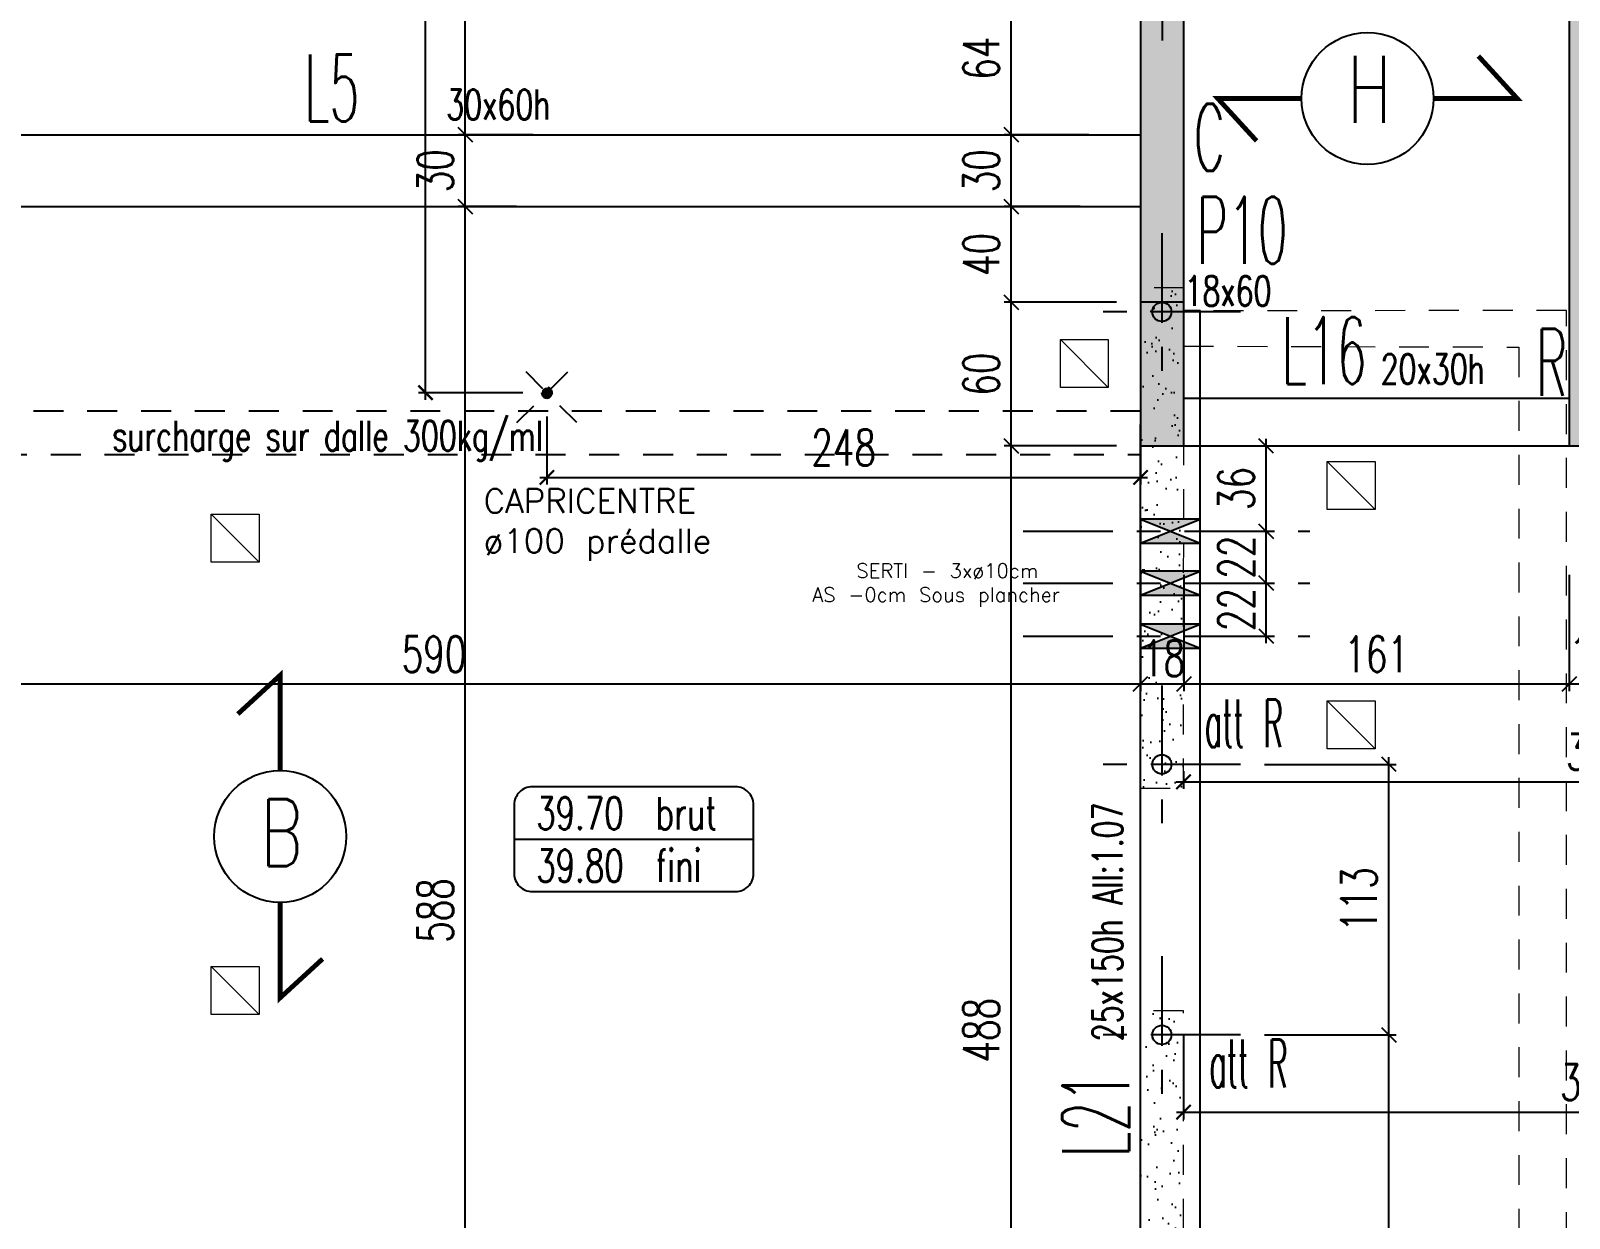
# Model space of a CAD drawing. Extents: x 308 to 787, y -199 to -146.
# Drawn here: x 363.32 to 369.74, y -172.58 to -167.62 of the extents above; entities that cross this region are included whole.
import ezdxf
from ezdxf.enums import TextEntityAlignment as Align

# ---------------------------------------------------------------- set-up
doc = ezdxf.new("R2010")
doc.units = 0
doc.header["$LTSCALE"] = 0.5
doc.header["$MEASUREMENT"] = 0
for name, pattern in [('AXES2', [1.125, 0.75, -0.125, 0.125, -0.125]), ('CACHE', [0.375, 0.25, -0.125]), ('CONTINU', [0]), ('DISCONTINU2', [0.375, 0.25, -0.125])]:
    doc.linetypes.add(name, pattern=pattern)
doc.layers.get('0').update_dxf_attribs({"linetype": 'CONTINUOUS'})
doc.layers.get('DEFPOINTS').update_dxf_attribs({"linetype": 'CONTINUOUS'})
doc.layers.add('00 - RESERVATIONS SPEC Plombier', color=90, linetype='CONTINUOUS', lineweight=20)
for name, color, linetype in [('_ SERTI RESERVATION', 210, 'CACHE'), ('AXES', 6, 'AXES2'), ('COTATION', 7, 'CONTINUOUS'), ('ELFOATTR', 7, 'CONTINUOUS'), ('HABILLAGE', 7, 'CONTINUOUS'), ('MURS', 3, 'CONTINUOUS'), ('PLANCHER', 7, 'CONTINUOUS'), ('POCHAGE', 254, 'CONTINUOUS'), ('POTEAUX', 1, 'CONTINUOUS'), ('POUTRES', 2, 'CONTINUOUS'), ('RAID', 1, 'CONTINUOUS'), ('RDC', 7, 'DISCONTINU2'), ('REPERAGE', 4, 'CONTINUOUS'), ('REPERE-CHAI', 4, 'CONTINUOUS'), ('REPERE-POT', 4, 'CONTINUOUS'), ('REPERE-POUT', 4, 'CONTINUOUS'), ('REPERE-RAID', 4, 'CONTINUOUS'), ('TPFI cloisonsSAAD', 4, 'CONTINUOUS')]:
    doc.layers.add(name, color=color, linetype=linetype)
doc.styles.add('ROMANS8', font='romans.shx', dxfattribs={"width": 0.7})
doc.styles.get("Standard").update_dxf_attribs({"font": 'txt.shx'})
doc.dimstyles.new('COT50 cm', dxfattribs={"dimtxt": 0.15, "dimasz": 0.06, "dimexe": 0.03, "dimexo": 0.1, "dimgap": 0.05, "dimtad": 1, "dimdec": 0, "dimlfac": 100, "dimzin": 0, "dimdsep": 46, "dimtxsty": 'ROMANS8', "dimblk1": 'OBLIQUE', "dimblk2": 'OBLIQUE', "dimsah": 1, "dimcen": 0.03, "dimdle": 0.03, "dimclrt": 1, "dimadec": 0, "dimazin": 0, "dimtfac": 1, "dimtdec": 0, "dimtmove": 0, "dimatfit": 3, "dimfxl": 0, "dimtolj": 1, "dimtzin": 0, "dimlwd": -1, "dimlwe": -1, "dimarcsym": 0})
pattern_1 = [(37.5, (-513.79323, 160.44126), (-0.004409535, 0.134877664), [0, -0.1064, 0, -0.119, 0, -0.11375]), (7.5, (-513.79323, 160.44126), (0.12388437, 0.197550225), [0, -0.0574, 0, -0.0959, 0, -0.03675]), (327.5, (-513.87933, 160.44126), (0.21798993, 0.000396134), [0, -0.035, 0, -0.126, 0, -0.1645]), (317.5, (-513.87933, 160.44126), (0.21042886, 0.06143729), [0, -0.0175, 0, -0.0826, 0, -0.0945])]

# ---------------------------------------------------------------- blocks, each defined once
blk = doc.blocks.new('139')
at = {"layer": 'HABILLAGE', "color": 7}
blk.add_line((-0.6648, 0), (0.6648, 0), dxfattribs=at)
at = {"layer": 'HABILLAGE'}
blk.add_lwpolyline([(-0.5648, -0.291), (0.5648, -0.291, 0.414214), (0.6648, -0.191), (0.6648, 0.191, 0.414214), (0.5648, 0.291), (-0.5648, 0.291, 0.414214), (-0.6648, 0.191), (-0.6648, -0.191, 0.414214)], format="xyb", close=True, dxfattribs=at)
at = {"layer": 'HABILLAGE', "color": 1, "width": 0.7}
for s, p in [('brut', (0.1215, 0.054)), ('fini', (0.1215, -0.237))]:
    blk.add_text(s, height=0.18, dxfattribs=at).set_placement(p)
for tag, p in [('NIVBRUT', (-0.5425, 0.054)), ('NIVFINI', (-0.5425, -0.237))]:
    blk.add_attdef(tag, p, '', height=0.18, dxfattribs=at)
blk = doc.blocks.new('_Oblique')
at = {"layer": 'COTATION', "color": 0, "lineweight": -2}
blk.add_line((-0.5, -0.5), (0.5, 0.5), dxfattribs=at)
blk = doc.blocks.new('*D287')
at = {"layer": 'COTATION', "color": 0, "transparency": 16777216}
for p, q in [((365.1315, -174.2623), (365.1315, -168.3213)), ((365.3457, -168.3513), (365.1015, -168.3513)), ((365.4414, -174.2323), (365.1015, -174.2323))]:
    blk.add_line(p, q, dxfattribs=at)
at = {"layer": 'DEFPOINTS', "color": 0, "transparency": 16777216}
for p in [(365.1315, -168.3513), (365.4457, -168.3513), (365.5414, -174.2323)]:
    blk.add_point(p, dxfattribs=at)
at = {"layer": 'COTATION', "color": 0, "transparency": 16777216, "xscale": 0.06, "yscale": 0.06, "zscale": 0.06}
for p, rotation in [((365.1315, -168.3513), 90), ((365.1315, -174.2323), 270)]:
    blk.add_blockref('_Oblique', p, dxfattribs=dict(at, rotation=rotation))
at = {"layer": 'COTATION', "color": 1, "transparency": 16777216, "insert": (365.0065, -171.2918), "char_height": 0.15, "attachment_point": 5, "rotation": 90, "style": 'ROMANS8'}
blk.add_mtext('\\A1;588', dxfattribs=at)
blk = doc.blocks.new('*D288')
at = {"layer": 'COTATION', "color": 0, "transparency": 16777216}
for p, q in [((365.1315, -168.3813), (365.1315, -168.0213)), ((365.4152, -168.0513), (365.1015, -168.0513)), ((365.3457, -168.3513), (365.1015, -168.3513))]:
    blk.add_line(p, q, dxfattribs=at)
at = {"layer": 'DEFPOINTS', "color": 0, "transparency": 16777216}
for p in [(365.1315, -168.0513), (365.5152, -168.0513), (365.4457, -168.3513)]:
    blk.add_point(p, dxfattribs=at)
at = {"layer": 'COTATION', "color": 0, "transparency": 16777216, "xscale": 0.06, "yscale": 0.06, "zscale": 0.06}
for p, rotation in [((365.1315, -168.0513), 90), ((365.1315, -168.3513), 270)]:
    blk.add_blockref('_Oblique', p, dxfattribs=dict(at, rotation=rotation))
at = {"layer": 'COTATION', "color": 1, "transparency": 16777216, "insert": (365.0065, -168.2013), "char_height": 0.15, "attachment_point": 5, "rotation": 90, "style": 'ROMANS8'}
blk.add_mtext('\\A1;30', dxfattribs=at)
blk = doc.blocks.new('*D289')
at = {"layer": 'COTATION', "color": 0, "transparency": 16777216}
for p, q in [((365.4418, -162.8513), (365.1015, -162.8513)), ((365.1315, -168.0813), (365.1315, -162.8213)), ((365.4152, -168.0513), (365.1015, -168.0513))]:
    blk.add_line(p, q, dxfattribs=at)
at = {"layer": 'DEFPOINTS', "color": 0, "transparency": 16777216}
for p in [(365.1315, -162.8513), (365.5418, -162.8513), (365.5152, -168.0513)]:
    blk.add_point(p, dxfattribs=at)
at = {"layer": 'COTATION', "color": 0, "transparency": 16777216, "xscale": 0.06, "yscale": 0.06, "zscale": 0.06}
for p, rotation in [((365.1315, -162.8513), 90), ((365.1315, -168.0513), 270)]:
    blk.add_blockref('_Oblique', p, dxfattribs=dict(at, rotation=rotation))
at = {"layer": 'COTATION', "color": 1, "transparency": 16777216, "insert": (365.0065, -165.4513), "char_height": 0.15, "attachment_point": 5, "rotation": 90, "style": 'ROMANS8'}
blk.add_mtext('\\A1;520', dxfattribs=at)
blk = doc.blocks.new('*D294')
at = {"layer": 'COTATION', "color": 0, "transparency": 16777216}
for p, q in [((368.471, -171.8113), (369.0207, -171.8113)), ((368.9907, -175.0261), (368.9907, -171.7813)), ((368.4709, -174.9961), (369.0207, -174.9961))]:
    blk.add_line(p, q, dxfattribs=at)
at = {"layer": 'DEFPOINTS', "color": 0, "transparency": 16777216}
for p in [(368.371, -171.8113), (368.9907, -171.8113), (368.3709, -174.9961)]:
    blk.add_point(p, dxfattribs=at)
at = {"layer": 'COTATION', "color": 0, "transparency": 16777216, "xscale": 0.06, "yscale": 0.06, "zscale": 0.06}
for p, rotation in [((368.9907, -171.8113), 90), ((368.9907, -174.9961), 270)]:
    blk.add_blockref('_Oblique', p, dxfattribs=dict(at, rotation=rotation))
at = {"layer": 'COTATION', "color": 1, "transparency": 16777216, "insert": (368.8657, -173.4037), "char_height": 0.15, "attachment_point": 5, "rotation": 90, "style": 'ROMANS8'}
blk.add_mtext('\\A1;318', dxfattribs=at)
blk = doc.blocks.new('*D295')
at = {"layer": 'COTATION', "color": 0, "transparency": 16777216}
for p, q in [((368.9907, -171.8413), (368.9907, -170.6513)), ((368.471, -170.6813), (369.0207, -170.6813)), ((368.471, -171.8113), (369.0207, -171.8113))]:
    blk.add_line(p, q, dxfattribs=at)
at = {"layer": 'DEFPOINTS', "color": 0, "transparency": 16777216}
for p in [(368.371, -170.6813), (368.9907, -170.6813), (368.371, -171.8113)]:
    blk.add_point(p, dxfattribs=at)
at = {"layer": 'COTATION', "color": 0, "transparency": 16777216, "xscale": 0.06, "yscale": 0.06, "zscale": 0.06}
for p, rotation in [((368.9907, -170.6813), 90), ((368.9907, -171.8113), 270)]:
    blk.add_blockref('_Oblique', p, dxfattribs=dict(at, rotation=rotation))
at = {"layer": 'COTATION', "color": 1, "transparency": 16777216, "insert": (368.8657, -171.2463), "char_height": 0.15, "attachment_point": 5, "rotation": 90, "style": 'ROMANS8'}
blk.add_mtext('\\A1;113', dxfattribs=at)
blk = doc.blocks.new('*D297')
at = {"layer": 'COTATION', "color": 0, "transparency": 16777216}
for p, q in [((367.8524, -169.3513), (367.3824, -169.3513)), ((367.4124, -174.2624), (367.4124, -169.3213)), ((367.8525, -174.2324), (367.3824, -174.2324))]:
    blk.add_line(p, q, dxfattribs=at)
at = {"layer": 'DEFPOINTS', "color": 0, "transparency": 16777216}
for p in [(367.4124, -169.3513), (367.9524, -169.3513), (367.9525, -174.2324)]:
    blk.add_point(p, dxfattribs=at)
at = {"layer": 'COTATION', "color": 0, "transparency": 16777216, "xscale": 0.06, "yscale": 0.06, "zscale": 0.06}
for p, rotation in [((367.4124, -169.3513), 90), ((367.4124, -174.2324), 270)]:
    blk.add_blockref('_Oblique', p, dxfattribs=dict(at, rotation=rotation))
at = {"layer": 'COTATION', "color": 1, "transparency": 16777216, "insert": (367.2874, -171.7918), "char_height": 0.15, "attachment_point": 5, "rotation": 90, "style": 'ROMANS8'}
blk.add_mtext('\\A1;488', dxfattribs=at)
blk = doc.blocks.new('*D298')
at = {"layer": 'COTATION', "color": 0, "transparency": 16777216}
for p, q in [((367.4124, -169.3813), (367.4124, -168.7212)), ((367.8523, -168.7512), (367.3824, -168.7512)), ((367.8524, -169.3513), (367.3824, -169.3513))]:
    blk.add_line(p, q, dxfattribs=at)
at = {"layer": 'DEFPOINTS', "color": 0, "transparency": 16777216}
for p in [(367.4124, -168.7512), (367.9523, -168.7512), (367.9524, -169.3513)]:
    blk.add_point(p, dxfattribs=at)
at = {"layer": 'COTATION', "color": 0, "transparency": 16777216, "xscale": 0.06, "yscale": 0.06, "zscale": 0.06}
for p, rotation in [((367.4124, -168.7512), 90), ((367.4124, -169.3513), 270)]:
    blk.add_blockref('_Oblique', p, dxfattribs=dict(at, rotation=rotation))
at = {"layer": 'COTATION', "color": 1, "transparency": 16777216, "insert": (367.2874, -169.0512), "char_height": 0.15, "attachment_point": 5, "rotation": 90, "style": 'ROMANS8'}
blk.add_mtext('\\A1;60', dxfattribs=at)
blk = doc.blocks.new('*D299')
at = {"layer": 'COTATION', "color": 0, "transparency": 16777216}
for p, q in [((367.4124, -168.7812), (367.4124, -168.3213)), ((367.7008, -168.3513), (367.3824, -168.3513)), ((367.8523, -168.7512), (367.3824, -168.7512))]:
    blk.add_line(p, q, dxfattribs=at)
at = {"layer": 'DEFPOINTS', "color": 0, "transparency": 16777216}
for p in [(367.4124, -168.3513), (367.8008, -168.3513), (367.9523, -168.7512)]:
    blk.add_point(p, dxfattribs=at)
at = {"layer": 'COTATION', "color": 0, "transparency": 16777216, "xscale": 0.06, "yscale": 0.06, "zscale": 0.06}
for p, rotation in [((367.4124, -168.3513), 90), ((367.4124, -168.7512), 270)]:
    blk.add_blockref('_Oblique', p, dxfattribs=dict(at, rotation=rotation))
at = {"layer": 'COTATION', "color": 1, "transparency": 16777216, "insert": (367.2874, -168.5513), "char_height": 0.15, "attachment_point": 5, "rotation": 90, "style": 'ROMANS8'}
blk.add_mtext('\\A1;40', dxfattribs=at)
blk = doc.blocks.new('*D300')
at = {"layer": 'COTATION', "color": 0, "transparency": 16777216}
for p, q in [((367.4124, -168.3813), (367.4124, -168.0213)), ((367.7361, -168.0513), (367.3824, -168.0513)), ((367.7008, -168.3513), (367.3824, -168.3513))]:
    blk.add_line(p, q, dxfattribs=at)
at = {"layer": 'DEFPOINTS', "color": 0, "transparency": 16777216}
for p in [(367.4124, -168.0513), (367.8361, -168.0513), (367.8008, -168.3513)]:
    blk.add_point(p, dxfattribs=at)
at = {"layer": 'COTATION', "color": 0, "transparency": 16777216, "xscale": 0.06, "yscale": 0.06, "zscale": 0.06}
for p, rotation in [((367.4124, -168.0513), 90), ((367.4124, -168.3513), 270)]:
    blk.add_blockref('_Oblique', p, dxfattribs=dict(at, rotation=rotation))
at = {"layer": 'COTATION', "color": 1, "transparency": 16777216, "insert": (367.2874, -168.2013), "char_height": 0.15, "attachment_point": 5, "rotation": 90, "style": 'ROMANS8'}
blk.add_mtext('\\A1;30', dxfattribs=at)
blk = doc.blocks.new('*D301')
at = {"layer": 'COTATION', "color": 0, "transparency": 16777216}
for p, q in [((367.4124, -168.0813), (367.4124, -167.3813)), ((367.6139, -167.4113), (367.3824, -167.4113)), ((367.7361, -168.0513), (367.3824, -168.0513))]:
    blk.add_line(p, q, dxfattribs=at)
at = {"layer": 'DEFPOINTS', "color": 0, "transparency": 16777216}
for p in [(367.4124, -167.4113), (367.7139, -167.4113), (367.8361, -168.0513)]:
    blk.add_point(p, dxfattribs=at)
at = {"layer": 'COTATION', "color": 0, "transparency": 16777216, "xscale": 0.06, "yscale": 0.06, "zscale": 0.06}
for p, rotation in [((367.4124, -167.4113), 90), ((367.4124, -168.0513), 270)]:
    blk.add_blockref('_Oblique', p, dxfattribs=dict(at, rotation=rotation))
at = {"layer": 'COTATION', "color": 1, "transparency": 16777216, "insert": (367.2874, -167.7313), "char_height": 0.15, "attachment_point": 5, "rotation": 90, "style": 'ROMANS8'}
blk.add_mtext('\\A1;64', dxfattribs=at)
blk = doc.blocks.new('*D566')
at = {"layer": 'COTATION', "color": 0, "transparency": 16777216}
for p, q in [((369.9248, -169.7093), (369.9248, -170.376)), ((369.7439, -169.8894), (369.7439, -170.376)), ((369.9548, -170.346), (369.7139, -170.346))]:
    blk.add_line(p, q, dxfattribs=at)
at = {"layer": 'DEFPOINTS', "color": 0, "transparency": 16777216}
for p in [(369.9248, -169.6093), (369.7439, -169.7894), (369.7439, -170.346)]:
    blk.add_point(p, dxfattribs=at)
at = {"layer": 'COTATION', "color": 0, "transparency": 16777216, "xscale": 0.06, "yscale": 0.06, "zscale": 0.06, "rotation": 180}
blk.add_blockref('_Oblique', (369.7439, -170.346), dxfattribs=at)
at = {"layer": 'COTATION', "color": 0, "transparency": 16777216, "xscale": 0.06, "yscale": 0.06, "zscale": 0.06}
blk.add_blockref('_Oblique', (369.9248, -170.346), dxfattribs=at)
at = {"layer": 'COTATION', "color": 1, "transparency": 16777216, "insert": (369.8344, -170.221), "char_height": 0.15, "attachment_point": 5, "style": 'ROMANS8'}
blk.add_mtext('\\A1;18', dxfattribs=at)
blk = doc.blocks.new('*D567')
at = {"layer": 'COTATION', "color": 0, "transparency": 16777216}
for p, q in [((368.1344, -169.8896), (368.1344, -170.376)), ((369.7439, -169.8894), (369.7439, -170.376)), ((369.7739, -170.346), (368.1044, -170.346))]:
    blk.add_line(p, q, dxfattribs=at)
at = {"layer": 'DEFPOINTS', "color": 0, "transparency": 16777216}
for p in [(368.1344, -169.7896), (369.7439, -169.7894), (368.1344, -170.346)]:
    blk.add_point(p, dxfattribs=at)
at = {"layer": 'COTATION', "color": 0, "transparency": 16777216, "xscale": 0.06, "yscale": 0.06, "zscale": 0.06, "rotation": 180}
blk.add_blockref('_Oblique', (368.1344, -170.346), dxfattribs=at)
at = {"layer": 'COTATION', "color": 0, "transparency": 16777216, "xscale": 0.06, "yscale": 0.06, "zscale": 0.06}
blk.add_blockref('_Oblique', (369.7439, -170.346), dxfattribs=at)
at = {"layer": 'COTATION', "color": 1, "transparency": 16777216, "insert": (368.9392, -170.221), "char_height": 0.15, "attachment_point": 5, "style": 'ROMANS8'}
blk.add_mtext('\\A1;161', dxfattribs=at)
blk = doc.blocks.new('*D568')
at = {"layer": 'COTATION', "color": 0, "transparency": 16777216}
for p, q in [((367.9522, -169.8896), (367.9522, -170.376)), ((368.1344, -169.8896), (368.1344, -170.376)), ((368.1644, -170.346), (367.9222, -170.346))]:
    blk.add_line(p, q, dxfattribs=at)
at = {"layer": 'DEFPOINTS', "color": 0, "transparency": 16777216}
for p in [(367.9522, -169.7896), (368.1344, -169.7896), (367.9522, -170.346)]:
    blk.add_point(p, dxfattribs=at)
at = {"layer": 'COTATION', "color": 0, "transparency": 16777216, "xscale": 0.06, "yscale": 0.06, "zscale": 0.06, "rotation": 180}
blk.add_blockref('_Oblique', (367.9522, -170.346), dxfattribs=at)
at = {"layer": 'COTATION', "color": 0, "transparency": 16777216, "xscale": 0.06, "yscale": 0.06, "zscale": 0.06}
blk.add_blockref('_Oblique', (368.1344, -170.346), dxfattribs=at)
at = {"layer": 'COTATION', "color": 1, "transparency": 16777216, "insert": (368.0485, -170.2383), "char_height": 0.15, "attachment_point": 5, "style": 'ROMANS8'}
blk.add_mtext('\\A1;18', dxfattribs=at)
blk = doc.blocks.new('*D569')
at = {"layer": 'COTATION', "color": 0, "transparency": 16777216}
for p, q in [((362.0496, -169.346), (362.0496, -170.376)), ((367.9522, -169.8896), (367.9522, -170.376)), ((367.9822, -170.346), (362.0196, -170.346))]:
    blk.add_line(p, q, dxfattribs=at)
at = {"layer": 'DEFPOINTS', "color": 0, "transparency": 16777216}
for p in [(362.0496, -168.3513), (367.9522, -169.7896), (362.0496, -170.346)]:
    blk.add_point(p, dxfattribs=at)
at = {"layer": 'COTATION', "color": 0, "transparency": 16777216, "xscale": 0.06, "yscale": 0.06, "zscale": 0.06, "rotation": 180}
blk.add_blockref('_Oblique', (362.0496, -170.346), dxfattribs=at)
at = {"layer": 'COTATION', "color": 0, "transparency": 16777216, "xscale": 0.06, "yscale": 0.06, "zscale": 0.06}
blk.add_blockref('_Oblique', (367.9522, -170.346), dxfattribs=at)
at = {"layer": 'COTATION', "color": 1, "transparency": 16777216, "insert": (365.0009, -170.221), "char_height": 0.15, "attachment_point": 5, "style": 'ROMANS8'}
blk.add_mtext('\\A1;590', dxfattribs=at)
blk = doc.blocks.new('A$C6B096A38')
at = {"layer": 'POCHAGE'}
h = blk.add_hatch(dxfattribs=at)
h.set_pattern_fill('AR-SAND', color=0, scale=0.07)
h.set_pattern_definition(pattern_1)
h.paths.add_polyline_path([(22.0382, -8.25), (21.8564, -8.25), (21.8563, -8.945), (21.8563, -10.34), (22.0363, -10.34)])
h = blk.add_hatch(dxfattribs=at)
h.set_pattern_fill('AR-SAND', color=0, scale=0.07)
h.set_pattern_definition(pattern_1)
h.paths.add_polyline_path([(22.0363, -11.27), (21.8563, -11.27), (21.856, -14.6548), (22.0363, -14.6548)])
at = {"layer": 'AXES', "color": 1}
for p, q in [((21.9469, -6.6411), (21.9469, -7.2989)), ((21.9463, -8.0211), (21.9463, -8.6789)), ((22.2751, -8.35), (21.6174, -8.35)), ((21.9463, -9.9111), (21.9463, -10.5689)), ((22.2752, -10.24), (21.6174, -10.24)), ((21.9463, -11.0411), (21.9463, -11.6989)), ((22.2752, -11.37), (21.6174, -11.37))]:
    blk.add_line(p, q, dxfattribs=at)
at = {"layer": 'RAID'}
for centre in [(21.9463, -8.35), (21.9463, -10.24), (21.9463, -11.37)]:
    blk.add_circle(centre, 0.04, dxfattribs=at)
at = {"layer": 'RDC', "linetype": 'CACHE', "lineweight": 15}
for points in [[(22.0363, -10.34), (22.0382, -8.25), (21.8564, -8.25), (21.8563, -8.945), (21.8563, -10.34)], [(21.856, -14.6548), (22.0363, -14.6548), (22.0363, -11.27), (21.8563, -11.27)]]:
    blk.add_lwpolyline(points, close=True, dxfattribs=at)
blk = doc.blocks.new('Ldouille')
h = blk.add_hatch(color=256)
h.dxf.hatch_style = 1
h.paths.add_polyline_path([(8.8, 0, 1), (-8.8, 0, 1)])
for p, q in [((-50, 50), (50, -50)), ((50, 50), (-50, -50))]:
    blk.add_line(p, q)
blk.add_circle((0, 0), 8.82)
at = {"layer": 'ELFOATTR', "flags": 11}
for tag, p in [('LUM', (45.3, -4.4, 0)), ('NOM', (45.3, -21.2, 0))]:
    blk.add_attdef(tag, p, '', height=10, dxfattribs=at)
blk = doc.blocks.new('_ArchTick')
at = {"color": 0, "linetype": 'ByBlock', "const_width": 0.15}
blk.add_lwpolyline([(-0.5, -0.5), (0.5, 0.5)], dxfattribs=at)
blk = doc.blocks.new('*D1075')
at = {"layer": '_ SERTI RESERVATION', "color": 0, "linetype": 'CONTINU', "transparency": 16777216}
for p, q in [((365.3724, -162.8513), (364.9355, -162.8513)), ((364.9655, -169.1588), (364.9655, -162.8213)), ((365.3724, -169.1288), (364.9355, -169.1288))]:
    blk.add_line(p, q, dxfattribs=at)
at = {"layer": 'DEFPOINTS', "color": 0, "linetype": 'CONTINU', "transparency": 16777216}
for p in [(364.9655, -162.8513), (365.4724, -162.8513), (365.4724, -169.1288)]:
    blk.add_point(p, dxfattribs=at)
at = {"layer": '_ SERTI RESERVATION', "color": 0, "linetype": 'CONTINU', "transparency": 16777216, "xscale": 0.06, "yscale": 0.06, "zscale": 0.06}
for p, rotation in [((364.9655, -162.8513), 90), ((364.9655, -169.1288), 270)]:
    blk.add_blockref('_ArchTick', p, dxfattribs=dict(at, rotation=rotation))
at = {"layer": '_ SERTI RESERVATION', "linetype": 'CONTINU', "transparency": 16777216, "insert": (364.8405, -165.9901), "char_height": 0.15, "attachment_point": 5, "rotation": 90, "style": 'ROMANS8'}
blk.add_mtext('\\A1;628', dxfattribs=at)
blk = doc.blocks.new('*D1076')
at = {"layer": '_ SERTI RESERVATION', "color": 0, "linetype": 'CONTINU', "transparency": 16777216}
for p, q in [((365.4724, -169.2288), (365.4724, -169.5126)), ((367.9525, -169.2292), (367.9525, -169.5126)), ((365.4424, -169.4826), (367.9825, -169.4826))]:
    blk.add_line(p, q, dxfattribs=at)
at = {"layer": 'DEFPOINTS', "color": 0, "linetype": 'CONTINU', "transparency": 16777216}
for p in [(365.4724, -169.1288), (367.9525, -169.1292), (367.9525, -169.4826)]:
    blk.add_point(p, dxfattribs=at)
at = {"layer": '_ SERTI RESERVATION', "color": 0, "linetype": 'CONTINU', "transparency": 16777216, "xscale": 0.06, "yscale": 0.06, "zscale": 0.06, "rotation": 180}
blk.add_blockref('_ArchTick', (365.4724, -169.4826), dxfattribs=at)
at = {"layer": '_ SERTI RESERVATION', "color": 0, "linetype": 'CONTINU', "transparency": 16777216, "xscale": 0.06, "yscale": 0.06, "zscale": 0.06}
blk.add_blockref('_ArchTick', (367.9525, -169.4826), dxfattribs=at)
at = {"layer": '_ SERTI RESERVATION', "linetype": 'CONTINU', "transparency": 16777216, "insert": (366.7124, -169.3576), "char_height": 0.15, "attachment_point": 5, "style": 'ROMANS8'}
blk.add_mtext('\\A1;248', dxfattribs=at)
blk = doc.blocks.new('*D1079')
at = {"layer": '_ SERTI RESERVATION', "color": 0, "linetype": 'CONTINU', "transparency": 16777216}
for p, q in [((371.597, -169.9465), (371.597, -170.7842)), ((368.1323, -170.7093), (368.1323, -170.7842)), ((368.1023, -170.7542), (371.627, -170.7542))]:
    blk.add_line(p, q, dxfattribs=at)
at = {"layer": 'DEFPOINTS', "color": 0, "linetype": 'CONTINU', "transparency": 16777216}
for p in [(371.597, -169.8465), (368.1323, -170.6093), (371.597, -170.7542)]:
    blk.add_point(p, dxfattribs=at)
at = {"layer": '_ SERTI RESERVATION', "color": 0, "linetype": 'CONTINU', "transparency": 16777216, "xscale": 0.06, "yscale": 0.06, "zscale": 0.06, "rotation": 180}
blk.add_blockref('_ArchTick', (368.1323, -170.7542), dxfattribs=at)
at = {"layer": '_ SERTI RESERVATION', "color": 0, "linetype": 'CONTINU', "transparency": 16777216, "xscale": 0.06, "yscale": 0.06, "zscale": 0.06}
blk.add_blockref('_ArchTick', (371.597, -170.7542), dxfattribs=at)
at = {"layer": '_ SERTI RESERVATION', "linetype": 'CONTINU', "transparency": 16777216, "insert": (369.8647, -170.6292), "char_height": 0.15, "attachment_point": 5, "style": 'ROMANS8'}
blk.add_mtext('\\A1;346', dxfattribs=at)
blk = doc.blocks.new('*D1080')
at = {"layer": '_ SERTI RESERVATION', "color": 0, "linetype": 'CONTINU', "transparency": 16777216}
for p, q in [((368.1325, -171.8113), (368.1325, -172.1642)), ((371.5475, -171.9103), (371.5475, -172.1642)), ((368.1025, -172.1342), (371.5775, -172.1342))]:
    blk.add_line(p, q, dxfattribs=at)
at = {"layer": 'DEFPOINTS', "color": 0, "linetype": 'CONTINU', "transparency": 16777216}
for p in [(368.1325, -171.7113), (371.5475, -171.8103), (371.5475, -172.1342)]:
    blk.add_point(p, dxfattribs=at)
at = {"layer": '_ SERTI RESERVATION', "color": 0, "linetype": 'CONTINU', "transparency": 16777216, "xscale": 0.06, "yscale": 0.06, "zscale": 0.06, "rotation": 180}
blk.add_blockref('_ArchTick', (368.1325, -172.1342), dxfattribs=at)
at = {"layer": '_ SERTI RESERVATION', "color": 0, "linetype": 'CONTINU', "transparency": 16777216, "xscale": 0.06, "yscale": 0.06, "zscale": 0.06}
blk.add_blockref('_ArchTick', (371.5475, -172.1342), dxfattribs=at)
at = {"layer": '_ SERTI RESERVATION', "linetype": 'CONTINU', "transparency": 16777216, "insert": (369.84, -172.0092), "char_height": 0.15, "attachment_point": 5, "style": 'ROMANS8'}
blk.add_mtext('\\A1;342', dxfattribs=at)
blk = doc.blocks.new('*D1205')
at = {"layer": 'COTATION', "color": 0, "transparency": 16777216}
for p, q in [((368.4582, -169.9239), (368.5077, -169.9239)), ((368.4777, -170.1755), (368.4777, -169.8939)), ((368.4582, -170.1455), (368.5077, -170.1455))]:
    blk.add_line(p, q, dxfattribs=at)
at = {"layer": 'DEFPOINTS', "color": 0, "transparency": 16777216}
for p in [(368.3582, -169.9239), (368.4777, -169.9239), (368.3582, -170.1455)]:
    blk.add_point(p, dxfattribs=at)
at = {"layer": 'COTATION', "color": 0, "transparency": 16777216, "xscale": 0.06, "yscale": 0.06, "zscale": 0.06}
for p, rotation in [((368.4777, -169.9239), 90), ((368.4777, -170.1455), 270)]:
    blk.add_blockref('_Oblique', p, dxfattribs=dict(at, rotation=rotation))
at = {"layer": 'COTATION', "color": 1, "transparency": 16777216, "insert": (368.3527, -170.0347), "char_height": 0.15, "attachment_point": 5, "rotation": 90, "style": 'ROMANS8'}
blk.add_mtext('\\A1;22', dxfattribs=at)
blk = doc.blocks.new('*D1206')
at = {"layer": 'COTATION', "color": 0, "transparency": 16777216}
for p, q in [((368.4777, -169.9539), (368.4777, -169.6774)), ((368.44, -169.7074), (368.5077, -169.7074)), ((368.4582, -169.9239), (368.5077, -169.9239))]:
    blk.add_line(p, q, dxfattribs=at)
at = {"layer": 'DEFPOINTS', "color": 0, "transparency": 16777216}
for p in [(368.34, -169.7074), (368.4777, -169.7074), (368.3582, -169.9239)]:
    blk.add_point(p, dxfattribs=at)
at = {"layer": 'COTATION', "color": 0, "transparency": 16777216, "xscale": 0.06, "yscale": 0.06, "zscale": 0.06}
for p, rotation in [((368.4777, -169.7074), 90), ((368.4777, -169.9239), 270)]:
    blk.add_blockref('_Oblique', p, dxfattribs=dict(at, rotation=rotation))
at = {"layer": 'COTATION', "color": 1, "transparency": 16777216, "insert": (368.3527, -169.8156), "char_height": 0.15, "attachment_point": 5, "rotation": 90, "style": 'ROMANS8'}
blk.add_mtext('\\A1;22', dxfattribs=at)
blk = doc.blocks.new('*D1207')
at = {"layer": 'COTATION', "color": 0, "transparency": 16777216}
for p, q in [((368.2335, -169.3511), (368.5077, -169.3511)), ((368.4777, -169.7374), (368.4777, -169.3211)), ((368.44, -169.7074), (368.5077, -169.7074))]:
    blk.add_line(p, q, dxfattribs=at)
at = {"layer": 'DEFPOINTS', "color": 0, "transparency": 16777216}
for p in [(368.1335, -169.3511), (368.4777, -169.3511), (368.34, -169.7074)]:
    blk.add_point(p, dxfattribs=at)
at = {"layer": 'COTATION', "color": 0, "transparency": 16777216, "xscale": 0.06, "yscale": 0.06, "zscale": 0.06}
for p, rotation in [((368.4777, -169.3511), 90), ((368.4777, -169.7074), 270)]:
    blk.add_blockref('_Oblique', p, dxfattribs=dict(at, rotation=rotation))
at = {"layer": 'COTATION', "color": 1, "transparency": 16777216, "insert": (368.3527, -169.5292), "char_height": 0.15, "attachment_point": 5, "rotation": 90, "style": 'ROMANS8'}
blk.add_mtext('\\A1;36', dxfattribs=at)

msp = doc.modelspace()

# ---------------------------------------------------------------- hatches: boundary and pattern name
at = {"layer": '_ SERTI RESERVATION', "linetype": 'CONTINU'}
h = msp.add_hatch(color=6, dxfattribs=at)
h.dxf.hatch_style = 1
h.paths.add_polyline_path([(367.9522, -169.6574), (368.0773, -169.7074), (368.2025, -169.6574)])
h.paths.add_polyline_path([(368.0773, -169.7074), (367.9522, -169.7574), (368.2025, -169.7574)])
h = msp.add_hatch(color=6, dxfattribs=at)
h.dxf.hatch_style = 1
h.paths.add_polyline_path([(367.9522, -169.8739), (368.0773, -169.9239), (368.2025, -169.8739)])
h.paths.add_polyline_path([(368.0773, -169.9239), (367.9522, -169.9739), (368.2025, -169.9739)])
h = msp.add_hatch(color=6, dxfattribs=at)
h.dxf.hatch_style = 1
h.paths.add_polyline_path([(367.9522, -170.0955), (368.0773, -170.1455), (368.2025, -170.0955)])
h.paths.add_polyline_path([(368.0773, -170.1455), (367.9522, -170.1955), (368.2025, -170.1955)])
at = {"layer": 'POCHAGE'}
msp.add_hatch(color=256, dxfattribs=at).paths.add_polyline_path([(369.7441, -166.3595), (369.7439, -169.3512), (371.743, -169.3513), (371.743, -169.171), (369.9248, -169.1711), (369.9246, -166.3585), (369.9846, -166.3585), (369.9847, -166.179), (368.1341, -166.179), (368.1337, -162.8513), (367.9535, -162.8513), (367.9524, -169.3513), (368.1344, -169.3511), (368.1341, -166.3595)])
at = {"layer": 'POTEAUX'}
h = msp.add_hatch(color=256, dxfattribs=at)
h.dxf.hatch_style = 1
h.paths.add_polyline_path([(368.1344, -168.7511), (367.9523, -168.7512), (367.9524, -169.3511), (368.1344, -169.3511)])

# ---------------------------------------------------------------- linework, layer by layer
at = {"layer": '00 - RESERVATIONS SPEC Plombier', "color": 100}
for p, q in [((367.618, -168.9063), (367.818, -169.1063)), ((368.7328, -169.4163), (368.9328, -169.6163)), ((364.0699, -169.6363), (364.2699, -169.8363)), ((368.7328, -170.4163), (368.9328, -170.6163)), ((364.0699, -171.5263), (364.2699, -171.7263))]:
    msp.add_line(p, q, dxfattribs=at)
for points in [[(367.618, -168.9063), (367.818, -168.9063), (367.818, -169.1063), (367.618, -169.1063)], [(368.7328, -169.4163), (368.9328, -169.4163), (368.9328, -169.6163), (368.7328, -169.6163)], [(364.0699, -169.6363), (364.2699, -169.6363), (364.2699, -169.8363), (364.0699, -169.8363)], [(368.7328, -170.4163), (368.9328, -170.4163), (368.9328, -170.6163), (368.7328, -170.6163)], [(364.0699, -171.5263), (364.2699, -171.5263), (364.2699, -171.7263), (364.0699, -171.7263)]]:
    msp.add_lwpolyline(points, close=True, dxfattribs=at)
at = {"layer": '_ SERTI RESERVATION', "linetype": 'CONTINU'}
for p, q in [((367.9522, -169.6574), (368.2025, -169.7574)), ((367.9522, -169.7574), (368.2025, -169.6574)), ((367.9522, -169.8739), (368.2025, -169.9739)), ((367.9522, -169.9739), (368.2025, -169.8739)), ((367.9522, -170.0955), (368.2025, -170.1955)), ((367.9522, -170.1955), (368.2025, -170.0955))]:
    msp.add_line(p, q, dxfattribs=at)
for points in [[(367.9522, -169.7574), (368.2025, -169.7574), (368.2025, -169.6574), (367.9522, -169.6574)], [(367.9522, -169.9739), (368.2025, -169.9739), (368.2025, -169.8739), (367.9522, -169.8739)], [(367.9522, -170.1955), (368.2025, -170.1955), (368.2025, -170.0955), (367.9522, -170.0955)]]:
    msp.add_lwpolyline(points, close=True, dxfattribs=at)
at = {"layer": 'AXES', "color": 1}
for p, q in [((367.4619, -169.7074), (368.6601, -169.7074)), ((367.4619, -169.9239), (368.6601, -169.9239)), ((367.4619, -170.1455), (368.6601, -170.1455))]:
    msp.add_line(p, q, dxfattribs=at)
at = {"layer": 'MURS'}
msp.add_lwpolyline([(367.9535, -162.8513), (367.9524, -169.3513), (368.1344, -169.3511), (368.1341, -166.3595), (369.7441, -166.3595), (369.7439, -169.3512), (371.743, -169.3513), (371.743, -169.171), (369.9248, -169.1711), (369.9246, -166.3585), (369.9846, -166.3585), (369.9847, -166.179), (368.1341, -166.179), (368.1337, -162.8513)], dxfattribs=at)
at = {"layer": 'PLANCHER', "color": 1, "const_width": 0.02}
for points in [[(369.1766, -167.8996), (369.5266, -167.8996), (369.3643, -167.7224)], [(368.6253, -167.8996), (368.2753, -167.8996), (368.4376, -168.0768)], [(364.3583, -170.7069), (364.3583, -170.3088), (364.1811, -170.4711)], [(364.3583, -171.2582), (364.3583, -171.6563), (364.5354, -171.494)]]:
    msp.add_lwpolyline(points, dxfattribs=at)
at = {"layer": 'PLANCHER', "color": 1}
for centre in [(368.901, -167.8996), (364.3583, -170.9825)]:
    msp.add_circle(centre, 0.2757, dxfattribs=at)
at = {"layer": 'POTEAUX'}
msp.add_lwpolyline([(368.1344, -168.7511), (367.9523, -168.7512), (367.9524, -169.3511), (368.1344, -169.3511)], close=True, dxfattribs=at)
at = {"layer": 'POUTRES'}
for p, q in [((362.0496, -168.0513), (367.9527, -168.0513)), ((353.2362, -168.3513), (367.9526, -168.3513)), ((368.1344, -169.1512), (369.7439, -169.1512)), ((367.9525, -174.2324), (367.9524, -169.3513)), ((368.1344, -169.3511), (369.7439, -169.3512))]:
    msp.add_line(p, q, dxfattribs=at)
msp.add_lwpolyline([(368.1326, -174.8324), (368.2025, -174.8324), (368.2025, -168.7865), (368.1344, -168.7865)], dxfattribs=at)
at = {"layer": 'RDC', "linetype": 'CACHE', "lineweight": 15}
for points in [[(374.1642, -183.2637), (374.1642, -179.8763), (369.7328, -179.8763), (369.7328, -168.7856), (368.1328, -168.7865)], [(368.1328, -168.934), (369.5328, -168.9382), (369.5328, -179.8763), (368.1328, -179.8763)]]:
    msp.add_lwpolyline(points, dxfattribs=at)
at = {"layer": 'TPFI cloisonsSAAD', "linetype": 'CACHE'}
msp.add_lwpolyline([(353.2361, -167.1863), (356.8221, -167.1863), (356.8221, -169.3863), (359.1159, -169.3863), (359.1159, -173.6663), (362.0496, -173.6663), (362.0496, -169.3863), (367.9522, -169.3863), (367.9522, -169.2063), (361.3399, -169.2063), (361.3399, -169.3863), (361.8697, -169.3863), (361.8697, -173.4863), (359.2959, -173.4863), (359.2959, -169.3863), (359.8261, -169.3863), (359.8261, -169.2063), (359.2959, -169.2063), (359.2959, -167.8926), (359.1159, -167.8926), (359.1159, -169.2063), (357.0021, -169.2063), (357.0021, -167.0063), (353.2361, -167.0063)], dxfattribs=at)

# ---------------------------------------------------------------- block references
at = {"layer": '_ SERTI RESERVATION', "xscale": -0.002500000019839044, "yscale": 0.002500000019839044, "zscale": 0.003999999999999999, "rotation": 180}
msp.add_blockref('Ldouille', (365.4724, -169.1288), dxfattribs=at)
at = {"layer": 'HABILLAGE', "color": 1, "xscale": 0.7521624, "yscale": 0.7521624, "zscale": 0.7521624}
msp.add_blockref('139', (365.836, -170.994), dxfattribs=at).add_auto_attribs({'NIVBRUT': '39.70', 'NIVFINI': '39.80'})
at = {"layer": 'RDC'}
msp.add_blockref('A$C6B096A38', (346.0959, -160.4413), dxfattribs=at)

# ---------------------------------------------------------------- texts
at = {"layer": '_ SERTI RESERVATION', "linetype": 'ByBlock', "attachment_point": 1}
for s, width, gutter_width, insert, char_height in [('CAPRICENTRE\\Pø100 prédalle', 1.472691, 7.9227, (365.2087, -169.5308), 0.1), ('\\pi0.32031;SERTI - 3xø10cm\\P\\pi0.13531;AS -0cm Sous plancher', 1.470611, 1, (366.4454, -169.8426), 0.06), ('\\pi0.32031;SERTI - 3xø10cm\\P\\pi0.13531;AS -0cm Sous plancher', 1.470611, 1, (366.4454, -169.8426), 0.06)]:
    msp.add_mtext_dynamic_manual_height_columns(s, width=width, gutter_width=gutter_width, heights=[0], dxfattribs=dict(at, insert=insert, char_height=char_height))
at = {"layer": 'PLANCHER', "color": 1, "width": 0.7}
for s, p in [('H', (368.9087, -167.8609)), ('B', (364.3646, -170.966))]:
    msp.add_text(s, height=0.28, dxfattribs=at).set_placement(p, align=Align.MIDDLE)
at = {"layer": 'REPERAGE', "color": 1, "style": 'ROMANS8', "width": 0.7}
for s, p in [(' 30x60h', (364.9919, -167.9876)), (' 20x30h', (368.8961, -169.0923)), ('surcharge sur dalle 300kg/ml', (363.656, -169.371))]:
    msp.add_text(s, height=0.125, dxfattribs=at).set_placement(p)
msp.add_text(' 25x150h All:1.07 ', height=0.125, rotation=90, dxfattribs=at).set_placement((367.8773, -171.8982))
at = {"layer": 'REPERE-CHAI', "color": 4, "width": 0.519}
msp.add_text('C', height=0.28, dxfattribs=at).set_placement((368.1745, -168.2019))
at = {"layer": 'REPERE-POT', "color": 4, "width": 0.519}
msp.add_text('P10', height=0.28, dxfattribs=at).set_placement((368.1873, -168.5901))
at = {"layer": 'REPERE-POT', "color": 1, "style": 'ROMANS8', "width": 0.7}
msp.add_text('18x60', height=0.125, dxfattribs=at).set_placement((368.1365, -168.7663))
at = {"layer": 'REPERE-POUT', "width": 0.519}
for s, p in [('L5', (364.4583, -167.9953)), ('L16', (368.5422, -169.0928))]:
    msp.add_text(s, height=0.28, dxfattribs=at).set_placement(p)
msp.add_text('L21', height=0.28, rotation=90, dxfattribs=at).set_placement((367.9057, -172.322))
at = {"layer": 'REPERE-RAID', "color": 4}
for s, height, width, p in [('R', 0.28, 0.519, (369.6045, -169.1423)), ('att R', 0.2, 0.45, (368.2207, -170.6098)), ('att R', 0.2, 0.45, (368.2399, -172.0311))]:
    msp.add_text(s, height=height, dxfattribs=dict(at, width=width)).set_placement(p)

# ---------------------------------------------------------------- dimensions: what is measured, and where the dimension line sits
at = {"layer": '_ SERTI RESERVATION', "linetype": 'CONTINU'}
dim = msp.add_linear_dim(base=(364.9655, -162.8513), p1=(365.4724, -169.1288), p2=(365.4724, -162.8513), angle=90, dimstyle='COT50 cm', override={"dimblk": 'ArchTick', "dimsah": 0, "dimclrt": 256, "dimfxl": 3}, dxfattribs=at)
dim.commit()
dim.dimension.update_dxf_attribs({"geometry": '*D1075', "text_midpoint": (364.8405, -165.9901)})
for base, p1, p2, picture, middle in [((367.9525, -169.4826), (365.4724, -169.1288), (367.9525, -169.1292), '*D1076', (366.7124, -169.3576)), ((371.597, -170.7542), (368.1323, -170.6093), (371.597, -169.8465), '*D1079', (369.8647, -170.6292)), ((371.54748, -172.13422), (368.13247, -171.71127), (371.54748, -171.8103), '*D1080', (369.83998, -172.00922))]:
    dim = msp.add_linear_dim(base=base, p1=p1, p2=p2, dimstyle='COT50 cm', override={"dimblk": 'ArchTick', "dimsah": 0, "dimclrt": 256, "dimfxl": 3}, dxfattribs=at)
    dim.commit()
    dim.dimension.update_dxf_attribs({"geometry": picture, "text_midpoint": middle})
at = {"layer": 'COTATION'}
for base, p1, p2, picture, middle in [((365.1315, -162.8513), (365.5152, -168.0513), (365.5418, -162.8513), '*D289', (365.0065, -165.4513)), ((367.4124, -167.4113), (367.8361, -168.0513), (367.7139, -167.4113), '*D301', (367.2874, -167.7313)), ((365.1315, -168.0513), (365.4457, -168.3513), (365.5152, -168.0513), '*D288', (365.0065, -168.2013)), ((367.4124, -168.0513), (367.8008, -168.3513), (367.8361, -168.0513), '*D300', (367.2874, -168.2013)), ((365.1315, -168.3513), (365.5414, -174.2323), (365.4457, -168.3513), '*D287', (365.0065, -171.2918)), ((367.4124, -168.3513), (367.9523, -168.7512), (367.8008, -168.3513), '*D299', (367.2874, -168.5513)), ((367.4124, -168.7512), (367.9524, -169.3513), (367.9523, -168.7512), '*D298', (367.2874, -169.0512)), ((367.4124, -169.3513), (367.9525, -174.2324), (367.9524, -169.3513), '*D297', (367.2874, -171.7918)), ((368.4777, -169.3511), (368.34, -169.7074), (368.1335, -169.3511), '*D1207', (368.3527, -169.5292)), ((368.9907, -170.6813), (368.371, -171.8113), (368.371, -170.6813), '*D295', (368.8657, -171.2463)), ((368.9907, -171.8113), (368.3709, -174.9961), (368.371, -171.8113), '*D294', (368.8657, -173.4037))]:
    dim = msp.add_linear_dim(base=base, p1=p1, p2=p2, angle=90, dimstyle='COT50 cm', override={"dimtmove": 1}, dxfattribs=at)
    dim.commit()
    dim.dimension.update_dxf_attribs({"geometry": picture, "text_midpoint": middle})
for base, p1, p2, picture, middle in [((362.0496, -170.346), (367.9522, -169.7896), (362.0496, -168.3513), '*D569', (365.0009, -170.221)), ((368.1344, -170.346), (369.7439, -169.7894), (368.1344, -169.7896), '*D567', (368.9392, -170.221))]:
    dim = msp.add_linear_dim(base=base, p1=p1, p2=p2, dimstyle='COT50 cm', override={"dimtmove": 1}, dxfattribs=at)
    dim.commit()
    dim.dimension.update_dxf_attribs({"geometry": picture, "text_midpoint": middle})
for base, p1, p2, picture, middle in [((369.7439, -170.346), (369.9248, -169.6093), (369.7439, -169.7894), '*D566', (369.8344, -170.346)), ((367.9522, -170.346), (368.1344, -169.7896), (367.9522, -169.7896), '*D568', (368.0485, -170.3633))]:
    dim = msp.add_linear_dim(base=base, p1=p1, p2=p2, dimstyle='COT50 cm', override={"dimtmove": 1}, dxfattribs=at)
    dim.commit()
    dim.dimension.update_dxf_attribs({"geometry": picture, "text_midpoint": middle, "dimtype": 160})
for base, p1, p2, picture, middle in [((368.4777, -169.7074), (368.3582, -169.9239), (368.34, -169.7074), '*D1206', (368.4777, -169.8156)), ((368.4777, -169.9239), (368.3582, -170.1455), (368.3582, -169.9239), '*D1205', (368.4777, -170.0347))]:
    dim = msp.add_linear_dim(base=base, p1=p1, p2=p2, angle=90, dimstyle='COT50 cm', override={"dimtmove": 1}, dxfattribs=at)
    dim.commit()
    dim.dimension.update_dxf_attribs({"geometry": picture, "text_midpoint": middle, "dimtype": 160})

doc.saveas('drawing.dxf')
